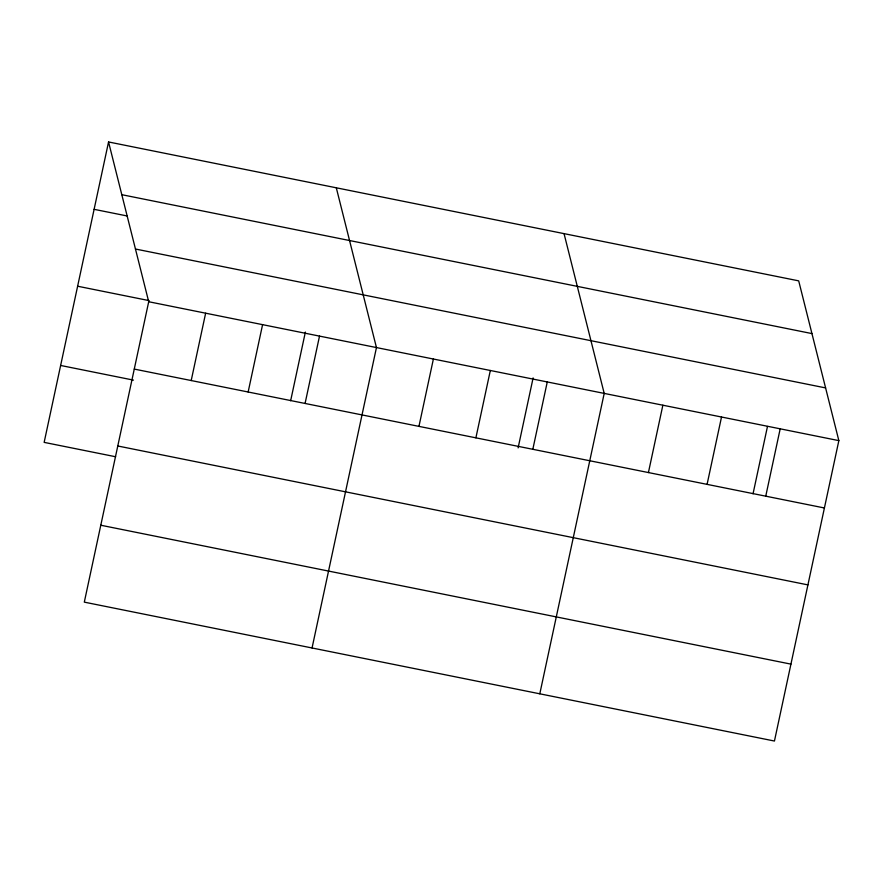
<?xml version="1.0" encoding="UTF-8"?>
<svg xmlns="http://www.w3.org/2000/svg" width="883" height="883" viewBox="0 0 883 883"><rect width="100%" height="100%" fill="white"/><g stroke="black" fill="none" stroke-linecap="round" stroke-linejoin="round"><path stroke-width="1.32" d="M108.554 141.964L148.708 301.732L84.304 602.14L774.446 741.036L838.85 440.628L798.696 280.86L108.554 141.964L44.15 442.372L115.651 456.754M191.203 380.551L205.64 313.2M248.145 392.008L262.582 324.657M290.65 400.739L305.375 332.063M305.076 403.465L319.514 336.114M312.052 647.967L376.456 347.571L336.302 187.803M418.95 426.379L433.387 359.028M475.893 437.836L490.33 370.485M518.111 447.891L533.122 377.902M532.824 449.304L547.261 381.953M539.8 693.806L604.204 393.41L564.049 233.642M648.42 472.56L662.868 405.209M707.084 484.37L721.521 417.019M753.044 493.796L767.482 426.445M765.749 496.18L780.186 428.829M121.799 194.69L811.941 333.586M94.106 209.326L127.218 215.982M135.452 249.017L825.594 387.913M77.627 286.224L149.128 300.617M148.708 301.732L838.85 440.628M134.271 369.083L824.413 507.979M60.64 365.463L133.465 380.12M117.781 445.992L807.923 584.888M100.794 525.23L790.936 664.126"/></g></svg>
